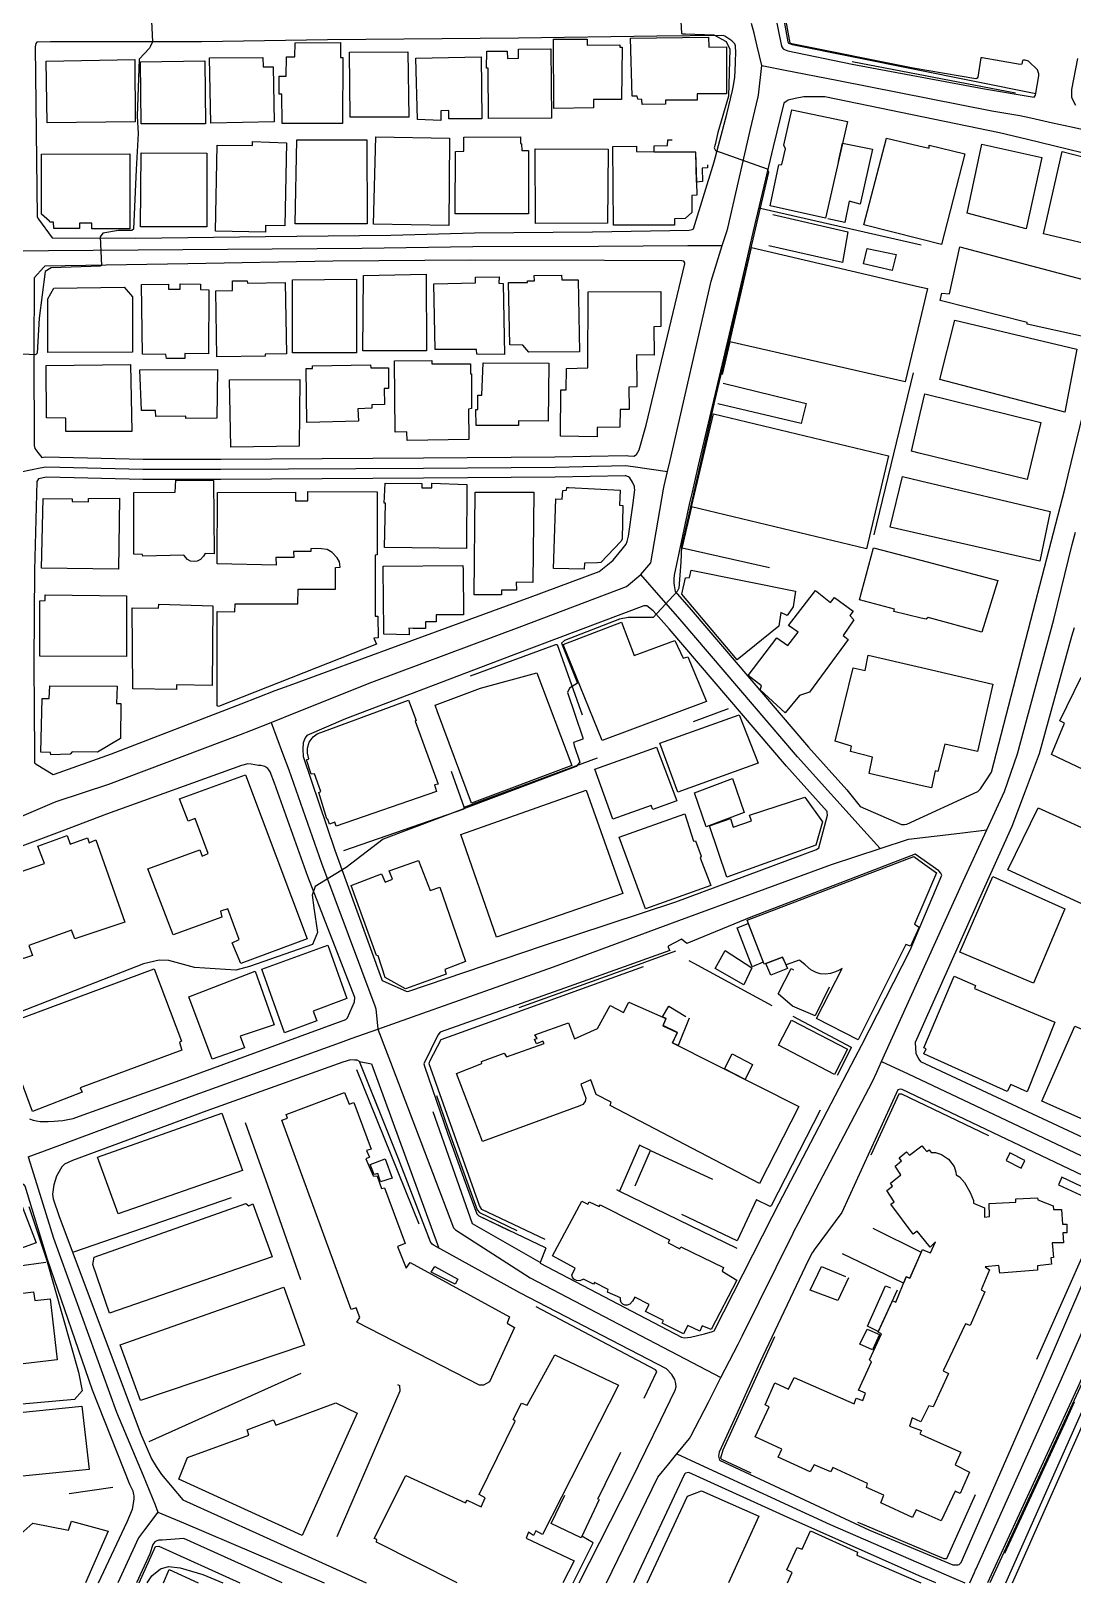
# Model space of a CAD drawing. Header units: millimetres. Extents: x 198785 to 203305, y 542885 to 545889.
# Drawn here: x 200545.4 to 200724.9, y 542885.3 to 543152.6 of the extents above; entities that cross this region are included whole.
import ezdxf

# ---------------------------------------------------------------- set-up
doc = ezdxf.new("R2010")
doc.units = ezdxf.units.MM
for name, pattern in [('FENCE_25K', [54.3, 28.7, -9.2, -16.4]), ('HIDDEN_BULD_25K', [28.8, 18.4, -10.4]), ('HIDDEN_IN_25K', [56.5, 36.5, -20])]:
    doc.linetypes.add(name, pattern=pattern)
for name, color, linetype in [('A0013117', 253, 'Continuous'), ('A0013118', 253, 'Continuous'), ('A0023217', 253, 'Continuous'), ('A0033324', 253, 'Continuous'), ('B0014111', 253, 'Continuous'), ('B0014112', 253, 'Continuous'), ('B0014113', 253, 'Continuous'), ('B0014115', 253, 'Continuous'), ('B0014116', 253, 'Continuous'), ('B0024120', 253, 'Continuous'), ('C0076117', 253, 'Continuous'), ('F0017111', 253, 'Continuous'), ('F0047224', 253, 'Continuous')]:
    doc.layers.add(name, color=color, linetype=linetype)

msp = doc.modelspace()

# ---------------------------------------------------------------- linework, layer by layer
at = {"layer": 'A0013117'}
for points in [[(200672.56, 543160.74), (200674.18, 543152.51), (200674.62, 543150.31), (200674.78, 543149.9), (200674.98, 543149.53), (200675.22, 543149.42), (200675.79, 543149.23), (200686.87, 543146.92), (200709.67, 543142.68), (200718.21, 543141.24)], [(200664.68, 543151.86), (200653.21, 543151.73), (200629.4, 543151.38), (200596.48, 543151.12), (200574.76, 543150.78), (200553.62, 543150.76), (200548.74, 543150.77), (200546.43, 543150.68), (200546.23, 543150.49), (200546.15, 543150.18), (200546.14, 543149.89), (200546.46, 543120.59), (200546.7, 543120.22), (200549.04, 543117.01), (200563.44, 543116.94), (200585.79, 543117.2), (200607.41, 543117.48), (200621.84, 543117.86), (200642.15, 543118.05), (200658.8, 543118.3), (200659.3, 543118.41), (200659.56, 543118.52), (200663.09, 543130.11), (200665.31, 543138.29), (200666.28, 543142.37), (200666.37, 543142.92), (200666.65, 543144.59), (200666.78, 543147.09), (200666.82, 543149.24), (200666.77, 543149.66), (200666.75, 543150.06), (200666.67, 543150.43), (200666.12, 543150.9), (200664.95, 543151.7), (200664.68, 543151.86)], [(200678.56, 543141.3), (200677.03, 543141.02), (200675.86, 543140.72), (200675.5, 543140.48), (200675.09, 543140.21), (200673.28, 543132.67), (200669.79, 543117.89), (200668.5, 543112.4), (200667.1, 543106.47), (200660.37, 543077.79), (200659.29, 543073.16), (200658.86, 543071.35), (200656.24, 543058.89), (200656.14, 543058.23), (200656.16, 543057.52), (200656.19, 543057.1), (200656.37, 543056.06), (200659.13, 543052.92), (200679.34, 543029.27), (200685.95, 543021.93), (200688.25, 543019.04), (200695.4, 543015.97), (200695.91, 543015.97), (200696.29, 543016.02), (200708.51, 543021.63), (200708.99, 543022.09), (200709.44, 543022.75), (200710.04, 543023.62), (200710.91, 543024.98), (200718.06, 543052.69), (200721.18, 543064.65), (200723.54, 543073.73), (200724.12, 543076.13), (200732.54, 543110.85)], [(200735.19, 543129.53), (200723.92, 543132.25), (200717.06, 543133.92), (200712.25, 543135.08), (200682.19, 543141.25), (200680.95, 543141.27), (200678.56, 543141.3)], [(200621.18, 543113.15), (200597.38, 543112.98), (200572.44, 543112.54), (200547.81, 543112.13), (200547.63, 543111.93), (200545.97, 543110.12), (200545.9, 543096.9), (200545.93, 543081.22), (200546.05, 543080.72), (200546.6, 543080), (200547.26, 543079.18), (200547.57, 543079.24), (200547.89, 543079.28), (200564.71, 543078.87), (200578.11, 543078.88), (200613.01, 543079.08), (200635.67, 543079.25), (200647.95, 543079.52), (200648.36, 543079.47), (200649.29, 543079.41), (200649.71, 543079.7), (200650.21, 543080.46), (200651.37, 543084.7), (200658.03, 543112.53), (200658.06, 543112.71), (200657.87, 543113), (200657.56, 543113.02), (200644.19, 543113.07), (200621.18, 543113.15)], [(200548.07, 543075.78), (200546.68, 543075.51), (200546.42, 543075.03), (200546.03, 543059.76), (200545.89, 543043.99), (200545.91, 543042.02), (200545.94, 543037.39), (200546.03, 543026.57), (200546.3, 543026.33), (200549.22, 543024.56), (200549.48, 543024.6), (200559.25, 543028.13), (200581.59, 543036.75), (200587.46, 543039.02), (200589.91, 543039.91), (200608.65, 543046.75), (200631.38, 543055.11), (200643.3, 543059.53), (200644.73, 543060.69), (200645.68, 543061.45), (200647.28, 543063.35), (200647.97, 543064.21), (200648.14, 543064.66), (200648.35, 543065.58), (200649.09, 543070.88), (200649.35, 543073.11), (200649.41, 543073.62), (200649.4, 543073.85), (200649.35, 543074.16), (200649.04, 543074.9), (200648.59, 543075.67), (200648.32, 543075.82), (200647.87, 543076), (200647.75, 543076.02), (200635.72, 543075.75), (200613.03, 543075.58), (200578.12, 543075.38), (200564.67, 543075.37), (200548.07, 543075.78)], [(200650.97, 543053.6), (200628.61, 543045.15), (200599.57, 543034.16), (200592.95, 543031.26), (200592.65, 543030.88), (200592.3, 543030.03), (200592.24, 543028.94), (200592.3, 543027.64), (200597.77, 543011.55), (200605.77, 542989.34), (200605.93, 542989.08), (200606.02, 542989.01), (200610.05, 542987.21), (200610.33, 542987.16), (200633.53, 542995.06), (200656.51, 543002.6), (200680.72, 543011.63), (200681.16, 543011.95), (200682.63, 543017.54), (200682.6, 543018.01), (200682.59, 543018.2), (200675.58, 543025.97), (200655.35, 543049.64), (200652.61, 543052.76), (200651.53, 543053.59), (200650.97, 543053.6)], [(200725.15, 543049.8), (200724.69, 543048.32), (200719.11, 543028.12), (200716.67, 543021.66), (200714.38, 543015.6), (200709.7, 543005.14), (200697.73, 542978.38), (200697.87, 542976.5), (200698.36, 542975.52), (200698.67, 542975.11), (200732.82, 542959.15)], [(200582.75, 543026.37), (200581.66, 543026.13), (200558.43, 543017.71), (200550.7, 543014.79), (200542.01, 543011.51)], [(200545.16, 542965.26), (200545.77, 542965.03), (200546.34, 542964.88), (200547, 542964.8), (200547.49, 542964.77), (200548.35, 542964.77), (200549.37, 542964.82), (200550.11, 542964.88), (200550.87, 542964.98), (200551.46, 542965.06), (200551.74, 542965.13), (200552.69, 542965.28), (200554.41, 542965.91), (200570.49, 542971.69), (200599.62, 542982.37), (200599.91, 542982.62), (200601.12, 542985.42), (200601.2, 542986.13), (200593.08, 543006.99), (200587.34, 543023.06), (200586.6, 543025.04), (200586.4, 543025.34), (200586.18, 543025.58), (200585.67, 543025.92), (200585.47, 543026), (200584.99, 543026.08), (200584.57, 543026.13), (200583.32, 543026.35), (200582.75, 543026.37)], [(200697.73, 543010.82), (200685.51, 543006.14), (200669.4, 542999.97), (200658.41, 542995.46), (200657.49, 542996.18), (200655.17, 542994.98), (200655.17, 542994.75), (200655.48, 542994.23), (200637.34, 542987.73), (200615.89, 542980.18), (200615.47, 542979.64), (200613.11, 542974.7), (200613.22, 542974.3), (200617.21, 542962.6), (200620.43, 542953.7), (200622.19, 542948.88), (200622.57, 542948.52), (200633.97, 542943.11), (200634.11, 542942.95), (200633.13, 542940.52), (200633.15, 542940.41), (200657.46, 542927.67), (200658.01, 542927.55), (200659, 542927.67), (200661.45, 542928.21), (200662.84, 542928.6), (200663.13, 542928.73), (200673.12, 542948.38), (200674.27, 542950.63), (200687.41, 542975.82), (200688.49, 542977.9), (200689.86, 542980.57), (200696.88, 542994.29), (200702.3, 543007.19), (200702.15, 543007.59), (200701.79, 543007.97), (200697.73, 543010.82)], [(200600.47, 542975.42), (200599.1, 542975.01), (200575.68, 542966.65), (200552.54, 542958.08), (200551.2, 542957.43), (200550.74, 542957), (200549.82, 542955.35), (200549.33, 542953.89), (200549.13, 542952.3), (200549.21, 542951.48), (200550.28, 542948.4), (200564.33, 542910.95), (200566.19, 542906.7), (200566.96, 542905.38), (200567.89, 542903.99), (200569.44, 542902.13), (200571.54, 542899.62), (200597.98, 542887.68), (200603.15, 542885.31)], [(200639.86, 542885.31), (200648.8, 542902.95), (200651.32, 542908.12), (200653.91, 542913.42), (200656.39, 542918.49), (200656.55, 542919.09), (200656.51, 542919.58), (200656.42, 542919.91), (200656.34, 542920.35), (200655.82, 542921.23), (200654.89, 542922.2), (200629.63, 542935.27), (200614.86, 542943.41), (200614.49, 542943.68), (200614.21, 542944.07), (200608.71, 542958.36), (200601.99, 542975.12), (200601.61, 542975.33), (200601.14, 542975.37), (200600.47, 542975.42)], [(200695.21, 542970.33), (200694.73, 542970.22), (200685.11, 542949.09), (200680.35, 542942.69), (200680.14, 542942.4), (200680, 542942.15), (200679.29, 542940.86), (200671.47, 542924.35), (200670.66, 542922.64), (200666.87, 542914.23), (200663.99, 542907.84), (200663.86, 542907.17), (200664.01, 542906.44), (200689.88, 542894.4), (200704.23, 542888.4), (200704.66, 542888.4), (200705.16, 542888.42), (200705.33, 542888.48), (200705.67, 542888.81), (200719.77, 542921.11), (200733.03, 542951.94)], [(200732.67, 542952.64), (200695.47, 542970.31), (200695.21, 542970.33)], [(200557.04, 542885.31), (200561.99, 542895.83), (200562.9, 542898.03), (200563.14, 542899.31), (200563.17, 542899.84), (200563.16, 542900.32), (200563.11, 542900.52), (200563.01, 542901.09), (200562.45, 542902.26), (200556, 542918.51), (200548.26, 542941.02), (200544.42, 542953.63), (200544.16, 542953.92), (200543.79, 542954.06), (200543.48, 542954.08)], [(200740.05, 542949.9), (200739.71, 542949.72), (200738.9, 542948.18), (200725.67, 542918.82), (200710.81, 542886.68), (200710.18, 542885.31)], [(200658.73, 542904.32), (200658.17, 542904.2), (200658, 542904.05), (200649.22, 542885.31)], [(200701.28, 542885.31), (200698.84, 542886.34), (200676.31, 542896.34), (200658.73, 542904.32)], [(200588.67, 542885.31), (200571.72, 542892.96), (200568.02, 542892.68), (200567.45, 542892.65), (200567.06, 542892.58), (200566.73, 542892.38), (200566.39, 542891.93), (200565.85, 542890.34), (200563.57, 542885.31)]]:
    msp.add_lwpolyline(points, dxfattribs=at)
at = {"layer": 'A0013118'}
for points in [[(200718.21, 543141.24), (200718.46, 543141.54), (200719.04, 543144.92), (200719.03, 543145.24), (200718.8, 543145.92), (200717.26, 543147.44), (200716.66, 543147.59), (200716.41, 543147.59), (200716.2, 543147.52), (200716.11, 543146.89), (200715.81, 543146.84), (200709.28, 543148.02), (200709.16, 543148.02), (200709.03, 543148), (200708.53, 543144.65), (200708.39, 543144.47), (200708.16, 543144.38), (200697.39, 543146.2), (200676.51, 543150.38), (200676.3, 543150.46), (200676.2, 543150.53), (200675.41, 543154.95)], [(200725.7, 543147.9), (200724.66, 543142.57), (200724.66, 543141.28), (200724.79, 543140.92), (200725.34, 543139.85)]]:
    msp.add_lwpolyline(points, dxfattribs=at)
at = {"layer": 'A0023217'}
for points in [[(200671.34, 543146.67), (200670.52, 543150.01), (200669.97, 543152.22), (200669.56, 543153.91)], [(200664.51, 543115.7), (200665.26, 543118.11), (200665.43, 543118.65), (200669.3, 543135.48), (200670.69, 543141.29), (200670.72, 543141.57), (200671.34, 543146.67)], [(200671.34, 543146.67), (200675.02, 543145.95), (200684.53, 543144.09), (200710.96, 543138.88), (200715.75, 543138.07), (200717.64, 543137.65), (200721.42, 543136.81), (200724.64, 543136.09), (200737.69, 543133.18), (200741.58, 543132.32)], [(200544.05, 543114.78), (200548.43, 543114.81), (200602.4, 543115.23), (200621.51, 543115.5), (200643.17, 543115.56), (200658.57, 543115.66), (200664.51, 543115.7)], [(200655.08, 543076.76), (200655.51, 543078.66), (200662.56, 543109.5), (200663.56, 543112.68), (200664.51, 543115.7)], [(200543.64, 543076.71), (200546.97, 543077.35), (200547.97, 543077.53), (200564.69, 543077.12), (200578.12, 543077.13), (200613.02, 543077.33), (200635.69, 543077.5), (200647.85, 543077.77), (200649.12, 543077.59), (200655.08, 543076.76)], [(200650.46, 543058.99), (200652.21, 543061), (200654.37, 543073.69), (200654.51, 543074.28), (200655.08, 543076.76)], [(200710.09, 543015.04), (200713.13, 543021.65), (200715.36, 543028.13), (200721.61, 543051.24), (200724.81, 543064.2), (200725.33, 543066.3)], [(200586.76, 543033.52), (200591.3, 543035.34), (200604.11, 543040.45), (200629.99, 543050.13), (200648.01, 543056.96), (200650.46, 543058.99)], [(200691.72, 543011.8), (200689.47, 543014.29), (200677.46, 543027.62), (200657.24, 543051.28), (200653.99, 543054.98), (200650.46, 543058.99)], [(200543.81, 543017.38), (200549.44, 543019.78), (200549.92, 543019.94), (200558.84, 543022.92), (200581.49, 543031.42), (200583.26, 543032.13), (200586.76, 543033.52)], [(200586.76, 543033.52), (200588.74, 543028.23), (200589.82, 543025.35), (200595.43, 543009.27), (200604.65, 542984.7), (200604.84, 542984.2), (200605.15, 542980.69)], [(200691.72, 543011.8), (200696.57, 543013.39), (200705.43, 543014.47), (200710.09, 543015.04)], [(200691.94, 542975.13), (200693.55, 542978.7), (200706, 543006.16), (200710.09, 543015.04)], [(200605.15, 542980.69), (200611.13, 542982.8), (200635.43, 542991.4), (200657, 542999.39), (200683.33, 543009.04), (200691.72, 543011.8)], [(200544.93, 542958.7), (200548.8, 542960.14), (200573.08, 542969.17), (200598.71, 542978.41), (200600.56, 542979.06), (200605.15, 542980.69)], [(200605.15, 542980.69), (200606.76, 542976.49), (200607.32, 542975.01), (200614.57, 542956.03), (200618.2, 542946.48), (200618.34, 542946.28), (200618.52, 542946.14), (200631.39, 542937.84), (200659.33, 542923.29), (200664.28, 542920.71)], [(200664.28, 542920.71), (200667.24, 542926.44), (200667.94, 542927.81), (200676.69, 542945.57), (200676.78, 542945.74), (200677.61, 542947.33), (200680.05, 542951.99), (200690.37, 542971.69), (200691.1, 542973.3), (200691.94, 542975.13)], [(200691.94, 542975.13), (200696.51, 542972.98), (200732.59, 542955.97), (200734.5, 542955.16), (200737.68, 542953.8)], [(200544.93, 542958.7), (200546.12, 542954.84), (200549.27, 542944.71), (200560.16, 542914.73), (200564.71, 542903.82), (200566.78, 542898.74), (200567.28, 542897.5)], [(200707.17, 542885.31), (200707.96, 542887.12), (200708.15, 542887.55), (200708.24, 542887.74), (200722.72, 542919.96), (200735.97, 542950.06), (200736.09, 542950.31), (200736.51, 542951.23), (200737.68, 542953.8)], [(200656.69, 542907.54), (200658.87, 542910.21), (200659.06, 542910.57), (200662.1, 542916.47), (200664.28, 542920.71)], [(200644.57, 542885.31), (200653.4, 542903.5), (200655.31, 542905.84), (200656.69, 542907.54)], [(200656.69, 542907.54), (200660.61, 542905.73), (200683.1, 542895.37), (200704.4, 542886.12), (200706.29, 542885.31)], [(200567.28, 542897.5), (200564.95, 542894.44), (200563.92, 542893.09), (200560.34, 542885.31)], [(200567.28, 542897.5), (200571.65, 542895.64), (200595.91, 542885.31)]]:
    msp.add_lwpolyline(points, dxfattribs=at)
at = {"layer": 'A0033324', "linetype": 'HIDDEN_IN_25K', "flags": 128}
for points in [[(200634.11, 542942.95), (200633.13, 542940.52), (200621.47, 542947.18), (200611.47, 542975.51), (200612.37, 542978.57), (200615.89, 542980.18), (200615.47, 542979.64), (200613.11, 542974.7), (200613.22, 542974.3), (200617.21, 542962.6), (200620.43, 542953.7), (200622.19, 542948.88), (200622.57, 542948.52), (200633.97, 542943.11), (200634.11, 542942.95)], [(200604.04, 542974.71), (200615.64, 542942.98), (200614.86, 542943.41), (200614.49, 542943.68), (200614.21, 542944.07), (200608.71, 542958.36), (200601.99, 542975.12), (200604.04, 542974.71)]]:
    msp.add_lwpolyline(points, dxfattribs=at)
at = {"layer": 'B0014111'}
for points in [[(200686.06, 543137.05), (200682.29, 543120.36), (200672.77, 543122.52), (200674.27, 543129.54), (200674.78, 543129.63), (200675.41, 543132.3), (200675.13, 543132.95), (200676.49, 543139.06), (200686.06, 543137.05)], [(200734.37, 543128.62), (200731.02, 543115.06), (200719.84, 543117.71), (200723.07, 543131.87), (200726.63, 543130.97), (200726.52, 543130.65), (200734.37, 543128.62)], [(200727.3, 543109.63), (200726.81, 543106.77), (200728.03, 543106.42), (200726.38, 543100.04), (200717.01, 543102.11), (200717.02, 543102.43), (200702.05, 543106.18), (200702.31, 543107.48), (200703.65, 543107.34), (200705.41, 543115.42), (200727.3, 543109.63)], [(200725.57, 543097.8), (200723.51, 543086.94), (200701.98, 543092.59), (200704.56, 543102.8), (200725.57, 543097.8)], [(200719.4, 543085.18), (200717.05, 543075.35), (200698.63, 543079.87), (200697.09, 543080.25), (200698.6, 543086.72), (200699.39, 543090.11), (200719.4, 543085.18)], [(200720.99, 543069.88), (200719.19, 543061.32), (200698.71, 543065.96), (200693.45, 543067.16), (200695.53, 543075.9), (200698.66, 543075.16), (200720.99, 543069.88)], [(200646.89, 543073.55), (200646.8, 543070.92), (200647.36, 543070.87), (200647.24, 543065.09), (200647.02, 543064.71), (200643.6, 543061.09), (200643.02, 543061.01), (200640.78, 543060.98), (200640.73, 543059.92), (200635.4, 543060.05), (200635.8, 543072.01), (200636.92, 543071.99), (200637.02, 543073.5), (200637.69, 543073.52), (200637.73, 543074.01), (200638.09, 543073.99), (200646.89, 543073.55)], [(200711.97, 543057.95), (200709.23, 543049.1), (200699.95, 543051.57), (200699.62, 543051.29), (200698.79, 543051.49), (200694.07, 543052.63), (200694.16, 543053.05), (200688.14, 543054.63), (200690.54, 543063.61), (200698.73, 543061.45), (200711.97, 543057.95)], [(200560.22, 543039.78), (200560.11, 543036.77), (200560.9, 543036.77), (200560.85, 543030.76), (200556.87, 543028.41), (200552.51, 543028.46), (200552.13, 543028.04), (200548.82, 543027.93), (200548.78, 543028.37), (200547.11, 543028.42), (200547.33, 543037.64), (200548.53, 543037.65), (200548.67, 543039.81), (200560.22, 543039.78)], [(200668.25, 543018), (200661.71, 543015.52), (200659.73, 543021.37), (200666.28, 543023.85), (200668.25, 543018)], [(200681.77, 543016.38), (200680.61, 543012.37), (200665.27, 543006.86), (200662.32, 543015.71), (200665.91, 543017), (200666.39, 543015.48), (200669.55, 543016.57), (200669.18, 543017.57), (200678.7, 543020.65), (200681.77, 543016.38)], [(200738.04, 543010.13), (200732.94, 542999.32), (200713.69, 543008.13), (200718.91, 543018.83), (200738.04, 543010.13)], [(200698.44, 542998.28), (200696.94, 542994.99), (200696.15, 542995.25), (200687.9, 542978.83), (200680.72, 542982.51), (200685.18, 542991.17), (200684.64, 542990.88), (200683.98, 542990.55), (200683.15, 542990.27), (200682.3, 542990.17), (200681.37, 542990.21), (200680.65, 542990.46), (200679.78, 542990.93), (200678.77, 542991.76), (200677.87, 542992.5), (200677.76, 542992.58), (200675.5, 542991.75), (200674.86, 542993.12), (200672.03, 542992.03), (200671.7, 542991.9), (200668.8, 542999.44), (200697.52, 543010.43), (200699.01, 543009.36), (200701.42, 543007.64), (200699.05, 543002.13), (200697.59, 542998.75), (200698.44, 542998.28)], [(200723.49, 543001.41), (200718.1, 542988.64), (200705.44, 542993.97), (200711.11, 543007), (200723.49, 543001.41)], [(200721.79, 542981.9), (200717.05, 542969.92), (200714.2, 542971.14), (200713.59, 542969.96), (200699.24, 542976.44), (200699.61, 542977.3), (200699.2, 542977.47), (200704.48, 542989.81), (200708.13, 542988.21), (200707.97, 542987.67), (200721.79, 542981.9)], [(200686.09, 542977.27), (200683.81, 542972.91), (200674.17, 542977.92), (200676.44, 542982.27), (200686.09, 542977.27)], [(200714.51, 542885.31), (200739.78, 542942.24), (200741.86, 542941.31), (200743.09, 542943.94)]]:
    msp.add_lwpolyline(points, dxfattribs=at)
at = {"layer": 'B0014112'}
for points in [[(200642.32, 543139.4), (200635.47, 543139.29), (200635.4, 543151.21), (200641.23, 543151.21), (200641.25, 543150.2), (200646.86, 543150.21), (200646.86, 543149.86), (200647.24, 543149.86), (200647.14, 543140.84), (200642.3, 543140.81), (200642.32, 543139.4)], [(200665.25, 543149.87), (200665.24, 543141.79), (200660.17, 543141.77), (200660.18, 543140.7), (200654.69, 543140.68), (200654.69, 543140.01), (200650.7, 543139.96), (200650.63, 543140.82), (200649.95, 543140.86), (200649.86, 543141.37), (200648.99, 543141.4), (200648.69, 543151.36), (200662.11, 543151.54), (200662.19, 543149.86), (200665.25, 543149.87)], [(200562.89, 543097.32), (200548.33, 543097.23), (200548.33, 543106.51), (200549.36, 543108.35), (200561.48, 543108.5), (200562.9, 543106.83), (200562.89, 543097.32)], [(200601.48, 543109.87), (200601.49, 543097.17), (200590.48, 543097.2), (200590.48, 543109.78), (200601.48, 543109.87)], [(200562.56, 543095.15), (200562.76, 543083.65), (200551.42, 543083.64), (200551.42, 543085.93), (200548.07, 543086), (200548.04, 543095), (200562.56, 543095.15)], [(200607, 543094.59), (200607, 543091.02), (200606.24, 543091.02), (200606.3, 543088.31), (200604.14, 543088.25), (200604.14, 543087.65), (200601.74, 543087.53), (200601.81, 543085.4), (200592.91, 543085.18), (200592.79, 543094.48), (200593.89, 543094.47), (200593.89, 543094.94), (200603.89, 543095.12), (200603.97, 543094.61), (200607, 543094.59)], [(200621.11, 543095.29), (200621.11, 543093.54), (200621.32, 543093.57), (200621.3, 543087.59), (200620.77, 543087.51), (200620.81, 543082.23), (200610.21, 543082.08), (200610.18, 543083.56), (200608.16, 543083.53), (200608.02, 543095.8), (200614.44, 543095.85), (200614.47, 543095.28), (200621.11, 543095.29)], [(200634.61, 543095.39), (200634.48, 543085.43), (200629.37, 543085.45), (200629.37, 543084.65), (200622.08, 543084.69), (200622.07, 543087.4), (200622.39, 543087.41), (200622.39, 543089.87), (200623.09, 543089.88), (200623.31, 543095.45), (200634.61, 543095.39)], [(200577.44, 543085.91), (200572.07, 543085.86), (200572.07, 543086.25), (200566.89, 543086.23), (200566.86, 543087.28), (200564.44, 543087.28), (200564.15, 543094.25), (200577.52, 543094.34), (200577.44, 543085.91)], [(200591.61, 543081.11), (200579.81, 543080.92), (200579.61, 543092.52), (200591.71, 543092.62), (200591.61, 543081.11)], [(200576.84, 543075.18), (200576.96, 543062.58), (200575.4, 543062.63), (200575.13, 543062.17), (200574.59, 543061.61), (200574.03, 543061.32), (200573.49, 543061.22), (200572.88, 543061.31), (200572.39, 543061.61), (200571.71, 543062.32), (200564.66, 543062.19), (200564.63, 543062.47), (200563.13, 543062.52), (200563.11, 543073.15), (200570.26, 543073.19), (200570.36, 543075.26), (200576.84, 543075.18)], [(200576.71, 543053.63), (200576.61, 543039.9), (200570.46, 543039.99), (200570.48, 543039.19), (200562.92, 543039.34), (200562.83, 543053.26), (200567.39, 543053.18), (200567.43, 543053.87), (200576.71, 543053.63)], [(200594.65, 542982.14), (200589.08, 542980.06), (200585.17, 542991.03), (200596.52, 542995.15), (200599.8, 542985.98), (200594.03, 542983.82), (200594.65, 542982.14)], [(200582.19, 542977.5), (200576.6, 542975.52), (200572.61, 542986.27), (200584.05, 542990.7), (200587.32, 542981.44), (200581.46, 542979.48), (200582.19, 542977.5)]]:
    msp.add_lwpolyline(points, dxfattribs=at)
at = {"layer": 'B0014113'}
for points in [[(200598.73, 543150.62), (200598.72, 543148.07), (200599.15, 543148.07), (200599.05, 543136.69), (200588.68, 543136.7), (200588.62, 543141.74), (200588.15, 543141.74), (200588.17, 543144.83), (200589.39, 543144.85), (200589.44, 543148.15), (200590.86, 543148.15), (200590.9, 543150.59), (200598.73, 543150.62)], [(200587.28, 543136.99), (200576.41, 543136.77), (200576.14, 543147.97), (200585.35, 543148.07), (200585.43, 543146.45), (200587.13, 543146.44), (200587.28, 543136.99)], [(200610.34, 543149.01), (200610.51, 543137.76), (200600.41, 543137.77), (200600.25, 543148.96), (200610.34, 543149.01)], [(200622.96, 543148.15), (200623.07, 543137.51), (200617.39, 543137.51), (200617.38, 543138.92), (200616.02, 543138.87), (200616.03, 543137.21), (200612.01, 543137.36), (200611.7, 543147.92), (200622.96, 543148.15)], [(200634.99, 543149.56), (200635.06, 543137.63), (200624.21, 543137.53), (200624.14, 543146.24), (200623.86, 543146.24), (200623.94, 543149.17), (200627.45, 543149.17), (200627.47, 543147.89), (200629.41, 543147.96), (200629.42, 543149.49), (200634.99, 543149.56)], [(200563.37, 543136.99), (200548.2, 543136.82), (200548.02, 543147.43), (200563.3, 543147.71), (200563.37, 543136.99)], [(200575.38, 543147.46), (200575.44, 543136.65), (200564.37, 543136.6), (200564.24, 543147.32), (200575.38, 543147.46)], [(200589.43, 543133.37), (200589.13, 543119.07), (200585.81, 543119.09), (200585.8, 543117.95), (200577.19, 543118.12), (200577.48, 543132.94), (200583.55, 543132.89), (200583.54, 543133.56), (200589.43, 543133.37)], [(200603.29, 543133.86), (200603.34, 543119.43), (200590.93, 543119.41), (200591.23, 543133.88), (200603.29, 543133.86)], [(200617.49, 543134.18), (200617.39, 543119.1), (200604.42, 543119.35), (200604.83, 543134.37), (200617.49, 543134.18)], [(200631.09, 543132.06), (200631.09, 543121.14), (200618.49, 543121.15), (200618.51, 543131.89), (200619.95, 543131.9), (200619.95, 543134.36), (200629.74, 543134.37), (200629.75, 543133.26), (200629.9, 543133.18), (200629.95, 543132.06), (200631.09, 543132.06)], [(200644.86, 543132.24), (200644.75, 543119.51), (200632.33, 543119.46), (200632.24, 543132.31), (200644.86, 543132.24)], [(200656.25, 543120.28), (200656.27, 543119.17), (200645.74, 543119.18), (200645.66, 543132.71), (200649.71, 543132.77), (200649.7, 543131.84), (200652.77, 543131.8), (200659.91, 543131.73), (200660.07, 543126.6), (200660.14, 543124.32), (200659.28, 543124.31), (200659.27, 543121.36), (200658.13, 543120.3), (200656.25, 543120.28)], [(200698.35, 543132.83), (200700.12, 543132.41), (200700.15, 543132.93), (200706.27, 543131.44), (200702.27, 543115.82), (200698.44, 543116.8), (200688.88, 543119.26), (200692.77, 543134.17), (200698.35, 543132.83)], [(200719.58, 543130.83), (200716.84, 543118.54), (200706.67, 543121.26), (200709.22, 543133.15), (200719.58, 543130.83)], [(200562.42, 543131.48), (200562.43, 543118.57), (200555.91, 543118.56), (200555.86, 543119.51), (200553.77, 543119.51), (200553.76, 543118.59), (200549.33, 543118.62), (200549.3, 543119.71), (200548.65, 543119.71), (200548.59, 543119.89), (200547.22, 543121.05), (200547.21, 543131.43), (200562.42, 543131.48)], [(200575.7, 543131.57), (200575.72, 543118.89), (200564.29, 543118.87), (200564.41, 543131.66), (200575.7, 543131.57)], [(200613.46, 543110.71), (200613.57, 543097.51), (200602.6, 543097.53), (200602.68, 543110.53), (200613.46, 543110.71)], [(200636.8, 543110.59), (200636.86, 543109.77), (200639.68, 543109.78), (200639.88, 543097.34), (200631.2, 543097.32), (200630.16, 543098.5), (200627.9, 543098.56), (200627.68, 543109.29), (200630.95, 543109.29), (200630.96, 543109.58), (200632.17, 543109.57), (200632.12, 543110.48), (200636.8, 543110.59)], [(200574.59, 543109.01), (200574.63, 543108.07), (200576.06, 543108.03), (200575.96, 543097.03), (200571.91, 543097.07), (200571.89, 543096.22), (200568.75, 543096.2), (200568.65, 543096.91), (200564.63, 543096.98), (200564.45, 543108.94), (200569.09, 543109.02), (200569.12, 543108.14), (200571.11, 543108.14), (200571.12, 543109.08), (200574.59, 543109.01)], [(200582.66, 543109.58), (200582.68, 543109.21), (200589.2, 543109.28), (200589.44, 543097.02), (200585.73, 543096.96), (200585.73, 543096.59), (200577.42, 543096.51), (200577.27, 543107.84), (200580.11, 543107.93), (200580.14, 543109.58), (200582.66, 543109.58)], [(200626.76, 543109.1), (200626.97, 543096.92), (200622.19, 543096.94), (200622.15, 543097.76), (200615.05, 543097.75), (200614.83, 543109.08), (200622, 543109.22), (200621.98, 543110.19), (200626.07, 543110.25), (200626.02, 543109.2), (200626.76, 543109.1)], [(200612.72, 543073.91), (200614.46, 543073.91), (200614.48, 543074.76), (200620.5, 543074.51), (200620.43, 543063.49), (200606.31, 543063.68), (200606.45, 543071.27), (200606.23, 543071.28), (200606.43, 543074.72), (200612.72, 543074.66), (200612.72, 543073.91)], [(200632.04, 543073.21), (200631.88, 543057.65), (200628.98, 543057.66), (200629.04, 543056.31), (200626.48, 543056.28), (200626.48, 543055.51), (200621.75, 543055.53), (200621.93, 543073.19), (200632.04, 543073.21)], [(200552.51, 543071.55), (200555.32, 543071.54), (200555.33, 543072.09), (200560.67, 543072.13), (200560.48, 543059.94), (200547.19, 543060.09), (200547.48, 543072.12), (200552.49, 543072.04), (200552.51, 543071.55)], [(200619.84, 543059.79), (200619.91, 543052.06), (200615.21, 543052.06), (200615.23, 543050.88), (200613.38, 543050.87), (200613.37, 543050.58), (200613.35, 543049.7), (200611.25, 543049.73), (200610.52, 543049.74), (200610.53, 543049.35), (200610.53, 543048.62), (200606.21, 543048.7), (200606.2, 543049.42), (200606.08, 543059.96), (200606.08, 543060.42), (200619.83, 543060.53), (200619.84, 543059.79)], [(200676.73, 543053.44), (200675.69, 543051.96), (200674.59, 543052.47), (200674.24, 543050.09), (200667.09, 543044.3), (200657.52, 543055.63), (200658.15, 543058.42), (200658.86, 543058.47), (200659.14, 543059.76), (200677.1, 543056.16), (200676.73, 543053.44)], [(200561.84, 543055.33), (200561.88, 543044.89), (200546.93, 543044.94), (200546.93, 543054.48), (200547.85, 543054.5), (200547.87, 543055.49), (200561.84, 543055.33)], [(200680.58, 543056.25), (200683.12, 543054.2), (200683.83, 543055.07), (200687.04, 543052.68), (200686.5, 543051.92), (200687.17, 543051.22), (200685.31, 543048.5), (200686.19, 543047.81), (200679.52, 543038.73), (200677.83, 543038.17), (200675.34, 543035.18), (200671.03, 543039.13), (200671.24, 543039.82), (200668.98, 543041.6), (200673.91, 543048.09), (200675.78, 543046.75), (200677.6, 543049.09), (200675.93, 543050.23), (200680.58, 543056.25)], [(200647.11, 543050.82), (200649.32, 543045.07), (200656.33, 543047.63), (200657.76, 543044.57), (200658.58, 543044.81), (200661.78, 543037.14), (200643.8, 543030.39), (200637.06, 543046.93), (200647.11, 543050.82)], [(200638.59, 543026.09), (200621.3, 543019.64), (200615.43, 543035.37), (200615.01, 543036.48), (200619.18, 543038.06), (200622.84, 543039.45), (200632.56, 543042.04), (200638.59, 543026.09)], [(200763.79, 543022.21), (200759.7, 543012.89), (200758.82, 543013.21), (200758.16, 543011.88), (200757.91, 543012.06), (200757.45, 543010.84), (200721.21, 543028), (200723.47, 543033.39), (200722.65, 543033.8), (200726.36, 543041.33), (200763.83, 543023.52), (200763.23, 543022.43), (200763.79, 543022.21)], [(200611.58, 543033.75), (200615.53, 543022.92), (200614.9, 543022.75), (200615.27, 543021.64), (200597.99, 543015.66), (200597.77, 543016.33), (200596.82, 543016), (200596.57, 543016.78), (200596.36, 543016.92), (200595, 543021.48), (200595.34, 543021.6), (200594.27, 543024.69), (200593.7, 543024.64), (200592.88, 543027.07), (200593.28, 543027.25), (200593.05, 543028.23), (200593.02, 543029.09), (200593.33, 543030.12), (200594.01, 543031.07), (200594.73, 543031.58), (200610.42, 543037.35), (200611.79, 543033.83), (200611.58, 543033.75)], [(200670.67, 543026.5), (200656.83, 543021.51), (200653.74, 543029.95), (200667.4, 543034.85), (200670.67, 543026.5)], [(200656.66, 543020.04), (200652.56, 543018.5), (200652.23, 543019.22), (200645.64, 543016.86), (200642.52, 543025.46), (200653.16, 543029.29), (200656.66, 543020.04)], [(200647.34, 543004.05), (200625.63, 542996.53), (200619.43, 543014.25), (200641.07, 543021.87), (200647.34, 543004.05)], [(200658.03, 543017.8), (200659.55, 543013.05), (200659.91, 543013.14), (200660.87, 543010.5), (200660.71, 543010.18), (200662.52, 543005.42), (200651.25, 543001.43), (200646.76, 543013.74), (200658.03, 543017.8)], [(200551.64, 543014.04), (200552.16, 543012.57), (200555.12, 543013.65), (200555.43, 543012.79), (200556.55, 543013.28), (200561.57, 542999.15), (200552.96, 542996.26), (200552.38, 542997.72), (200545.05, 542995.1), (200545.64, 542993.4), (200536.79, 542990.5), (200531.69, 543004.5), (200533.02, 543005.06), (200532.79, 543005.72), (200535.72, 543006.85), (200535.21, 543008.21), (200540.75, 543010.21), (200541.9, 543007.24), (200547.7, 543009.22), (200546.56, 543012.22), (200551.64, 543014.04)], [(200612.18, 543009.74), (200614.15, 543004.6), (200615.85, 543005.13), (200620.27, 542992.33), (200616.68, 542990.99), (200616.95, 542990.19), (200609.93, 542987.64), (200606.43, 542989.61), (200605.2, 542993.31), (200604.9, 542993.39), (200600.58, 543005.43), (200605.81, 543007.45), (200606.44, 543006.01), (200607.71, 543006.55), (200607.09, 543007.94), (200612.18, 543009.74)], [(200554.2, 542969.86), (200545.66, 542966.49), (200540.22, 542981.29), (200566.61, 542991.09), (200571.33, 542978.61), (200570.96, 542978.41), (200571.41, 542977.05), (200553.9, 542970.56), (200554.2, 542969.86)], [(200730.26, 542977.75), (200732.17, 542976.89), (200732.37, 542977.63), (200740.86, 542973.69), (200735.79, 542962.2), (200734.42, 542961.7), (200719.54, 542968.27), (200725.26, 542981.23), (200730.72, 542978.91), (200730.26, 542977.75)], [(200581.86, 542956.35), (200560.4, 542948.9), (200556.87, 542958.65), (200578.29, 542966.23), (200581.86, 542956.35)], [(200539.72, 542952.54), (200543.69, 542950.62), (200546.28, 542943.9), (200536.43, 542940.33), (200534.41, 542945.33), (200534.14, 542945.23), (200532.23, 542949.99), (200535.42, 542951.4), (200535.67, 542950.97), (200539.72, 542952.54)], [(200582.44, 542950.66), (200582.94, 542950.27), (200583.65, 542950.59), (200586.96, 542941.46), (200558.91, 542931.77), (200556.04, 542940.13), (200556.28, 542941.42), (200582.44, 542950.66)], [(200640.3, 542951.08), (200641.34, 542950.57), (200641.57, 542950.96), (200643.28, 542950.13), (200643.48, 542950.43), (200655.38, 542944.41), (200655.17, 542943.87), (200657.17, 542942.87), (200657.38, 542943.19), (200664.69, 542939.62), (200664.46, 542939.03), (200667.03, 542937.47), (200662.6, 542928.94), (200661.06, 542929.62), (200660.61, 542928.66), (200658.59, 542929.65), (200657.81, 542928.21), (200654.16, 542930.06), (200654.36, 542930.52), (200651.3, 542932.07), (200651.89, 542933.28), (200649.43, 542934.52), (200649.04, 542933.86), (200648.57, 542933.34), (200648.09, 542933.18), (200647.72, 542933.18), (200647.34, 542933.34), (200647.1, 542933.62), (200646.99, 542934.01), (200646.98, 542934.39), (200644.73, 542935.42), (200644.84, 542935.84), (200642.47, 542937.07), (200642.34, 542936.79), (200640.57, 542937.66), (200639.95, 542937.37), (200639.38, 542937.39), (200638.94, 542937.64), (200638.71, 542937.95), (200638.57, 542938.34), (200639.13, 542939.53), (200635.25, 542941.64), (200640.3, 542951.08)], [(200545.85, 542935.43), (200546.07, 542933.96), (200548.69, 542934.25), (200549.89, 542923.73), (200517.05, 542919.9), (200516.01, 542930.57), (200519.76, 542930.89), (200519.66, 542932.22), (200545.85, 542935.43)], [(200592.51, 542926.28), (200564.25, 542916.75), (200560.78, 542926.32), (200588.96, 542936.24), (200592.51, 542926.28)], [(200555.41, 542904.86), (200520.25, 542901.33), (200519.27, 542912.18), (200554.18, 542915.73), (200555.41, 542904.86)], [(200601.57, 542914.55), (200592.12, 542893.49), (200570.89, 542903.2), (200572.39, 542906.89), (200582.94, 542910.79), (200582.62, 542911.66), (200587.19, 542913.39), (200587.57, 542912.49), (200597.93, 542916.33), (200601.57, 542914.55)], [(200651.55, 542885.31), (200658.51, 542900.26), (200660.9, 542901.18), (200670.82, 542896.82)], [(200670.82, 542896.82), (200665.57, 542885.31)], [(200541.3, 542885.31), (200539.46, 542885.8), (200541.38, 542893.55), (200543.15, 542893.31), (200545.7, 542895.63), (200551.87, 542894.42), (200552.38, 542895.93)], [(200552.38, 542895.93), (200558.71, 542894.22), (200554.81, 542885.31)], [(200675.75, 542885.31), (200676.54, 542887.1), (200675.6, 542887.59), (200677.41, 542891.44), (200678.26, 542891.1), (200679.69, 542894.27)], [(200679.69, 542894.27), (200687.82, 542890.61), (200687.7, 542890.12), (200698.72, 542885.31)]]:
    msp.add_lwpolyline(points, dxfattribs=at)
at = {"layer": 'B0014115'}
for points in [[(200698.51, 543102.68), (200695.99, 543092.17), (200665.82, 543099.1), (200669.56, 543115.34), (200698.48, 543108.58), (200699.85, 543108.26), (200698.51, 543102.68)], [(200652.69, 543101.65), (200652.76, 543096.78), (200649.7, 543096.85), (200649.78, 543091.32), (200648.43, 543091.25), (200648.46, 543087.44), (200646.89, 543087.42), (200646.87, 543084.39), (200642.94, 543084.35), (200642.93, 543082.74), (200636.6, 543082.84), (200636.69, 543090.82), (200637.61, 543090.81), (200637.67, 543094.49), (200641.33, 543094.59), (200641.37, 543107.69), (200653.89, 543107.75), (200653.93, 543101.71), (200652.69, 543101.65)], [(200693.13, 543079.45), (200689.37, 543063.44), (200659.19, 543070.67), (200662.98, 543086.7), (200693.13, 543079.45)], [(200605.04, 543073.23), (200605.04, 543062.37), (200604.7, 543062.34), (200604.7, 543051.84), (200605.14, 543051.83), (200605.2, 543048.11), (200604.49, 543048.06), (200604.92, 543047.03), (200577.71, 543036.27), (200577.5, 543036.37), (200577.5, 543052.61), (200580.51, 543052.56), (200580.55, 543053.98), (200591.38, 543053.97), (200591.42, 543056.45), (200597.84, 543056.45), (200597.87, 543060.2), (200598.68, 543060.28), (200598.54, 543061.19), (200598.13, 543061.89), (200597.31, 543062.79), (200596.4, 543063.3), (200595.45, 543063.44), (200594.53, 543063.5), (200593.61, 543063.4), (200593.59, 543062.95), (200590.65, 543062.98), (200590.66, 543061.91), (200587.59, 543061.95), (200587.63, 543060.61), (200577.46, 543060.83), (200577.54, 543073.13), (200590.98, 543073.21), (200590.99, 543071.72), (200593.07, 543071.72), (200593.11, 543073.28), (200605.04, 543073.23)], [(200698.83, 543042.97), (200711.1, 543040.13), (200708.48, 543028.53), (200702.85, 543029.79), (200701.61, 543025.1), (200701.2, 543025.16), (200700.52, 543022.24), (200698.94, 543022.6), (200689.78, 543024.7), (200690.41, 543027.55), (200686.62, 543028.54), (200686.78, 543029.42), (200683.94, 543030.27), (200687.03, 543042.93), (200689.09, 543042.46), (200689.64, 543045.09), (200698.83, 543042.97)], [(200582.35, 543024.5), (200592.97, 542996.25), (200581.53, 542991.98), (200580.07, 542995.58), (200581.28, 542996.14), (200579.33, 543001.44), (200578.04, 543000.99), (200578.3, 542999.98), (200569.87, 542996.92), (200565.55, 543008.33), (200574.47, 543011.6), (200574.88, 543010.5), (200575.95, 543010.95), (200573.71, 543016.96), (200572.47, 543016.52), (200571.01, 543020.37), (200582.35, 543024.5)], [(200648.42, 542985.37), (200654.78, 542982.51), (200654.26, 542981.29), (200656.75, 542980.09), (200655.91, 542978.35), (200677.68, 542967.36), (200670.9, 542954.09), (200645.19, 542967.56), (200645.36, 542968.14), (200642.78, 542969.46), (200641.86, 542971.96), (200640.14, 542971.2), (200641, 542968.79), (200640.88, 542968.26), (200640.48, 542967.74), (200639.96, 542967.47), (200623.17, 542961.36), (200618.72, 542973.08), (200623.1, 542974.76), (200622.99, 542975.12), (200626.91, 542976.57), (200627.33, 542975.92), (200633.8, 542978.21), (200633.58, 542978.61), (200632.49, 542978.18), (200632.17, 542978.97), (200632.63, 542979.1), (200632.23, 542979.74), (200638, 542981.81), (200639.05, 542979.04), (200643.03, 542980.79), (200645.16, 542984.74), (200647.49, 542983.54), (200648.42, 542985.37)], [(200599.43, 542969.79), (200600.22, 542967.75), (200601.04, 542968.08), (200603.99, 542960.04), (200603.23, 542959.78), (200603.72, 542958.63), (200603.11, 542958.38), (200604.35, 542955.41), (200605.04, 542955.4), (200605.77, 542953.22), (200606.31, 542953.37), (200609.88, 542943.79), (200608.54, 542943.24), (200610.05, 542939.55), (200610.7, 542940.53), (200627.85, 542931.13), (200627.42, 542930.04), (200628.7, 542929.31), (200624.39, 542919.94), (200623.34, 542919.39), (200622.67, 542919.38), (200601.54, 542930.24), (200602.08, 542931.03), (200601.45, 542932.67), (200600.58, 542932.38), (200588.63, 542965.03), (200589.59, 542965.36), (200589.38, 542965.97), (200599.43, 542969.79)], [(200699.27, 542960.14), (200699.72, 542959.63), (200700.12, 542959.9), (200700.5, 542959.45), (200701.26, 542959.44), (200702.28, 542959.09), (200703.46, 542958.29), (200704.43, 542957.02), (200704.73, 542956.06), (200704.77, 542955.63), (200705.35, 542955.27), (200706.21, 542954.3), (200707.21, 542952.54), (200707.76, 542951.21), (200707.8, 542950.73), (200709.67, 542949.91), (200709.69, 542948.33), (200710.55, 542948.4), (200710.46, 542950.64), (200715.06, 542950.91), (200715.06, 542951.47), (200718.81, 542951.63), (200718.89, 542951.3), (200721.48, 542950.26), (200721.58, 542949.62), (200722.95, 542949.63), (200723.1, 542947.1), (200723.87, 542947.1), (200723.89, 542945.63), (200723.2, 542945.63), (200723.26, 542943.9), (200721.33, 542943.88), (200721.54, 542941.36), (200721.11, 542941.33), (200721.21, 542940.19), (200718.79, 542939.92), (200718.83, 542939.21), (200712.31, 542938.69), (200712.17, 542939.97), (200709.8, 542939.75), (200710.53, 542939.23), (200709.11, 542935.8), (200709.74, 542935.44), (200707.21, 542929.64), (200706.41, 542929.95), (200702.53, 542921.84), (200703.47, 542921.4), (200700.84, 542915.62), (200700.07, 542915.84), (200699.51, 542914.67), (200698.73, 542913.06), (200697.23, 542913.73), (200696.78, 542912.31), (200698.8, 542911.56), (200698.53, 542910.98), (200699.53, 542910.53), (200705.6, 542907.81), (200704.63, 542905.63), (200707.11, 542904.41), (200705.47, 542900.72), (200704.63, 542901.09), (200702.23, 542895.99), (200699.61, 542897.14), (200697.93, 542897.88), (200697.29, 542896.59), (200691.84, 542899.12), (200692.33, 542900.42), (200689.32, 542901.74), (200689.54, 542902.42), (200683.56, 542905.19), (200683.21, 542904.45), (200680.33, 542905.64), (200679.67, 542904.43), (200674.11, 542906.97), (200674.78, 542908.37), (200670.18, 542910.5), (200672.56, 542915.65), (200671.87, 542916.01), (200673.53, 542919.75), (200675.92, 542918.71), (200676.88, 542920.72), (200687.25, 542916.18), (200687.56, 542917.14), (200688.72, 542916.75), (200689.2, 542917.98), (200687.97, 542918.51), (200690.22, 542923.41), (200689.87, 542923.76), (200691.95, 542928.23), (200691.34, 542928.53), (200693.81, 542933.88), (200694.4, 542933.65), (200696.19, 542938.03), (200696.84, 542937.8), (200698.99, 542942.74), (200699.36, 542942.58), (200700.4, 542942.14), (200701.21, 542944.04), (200700.31, 542943.16), (200699.35, 542944.33), (200698.06, 542945.91), (200697.39, 542945.38), (200693.55, 542950.53), (200694.1, 542950.98), (200692.83, 542952.9), (200693.81, 542953.67), (200693.5, 542954.19), (200695.27, 542955.63), (200694.3, 542957.12), (200695.38, 542958), (200694.97, 542958.55), (200696.23, 542959.54), (200696.74, 542958.97), (200698.87, 542960.6), (200699.27, 542960.14)], [(200618.85, 542885.31), (200604.9, 542892.36), (200604.98, 542892.78), (200604.55, 542892.98), (200609.96, 542903.82), (200620.28, 542899.13), (200620.52, 542899.55), (200622.97, 542898.43), (200623.65, 542899.97), (200622.6, 542900.54), (200628.81, 542913.19), (200628.46, 542913.47), (200629.91, 542916.28), (200630.91, 542915.91), (200635.63, 542924.62), (200646.64, 542919.35)], [(200646.64, 542919.35), (200633.51, 542893.68), (200632.38, 542894.29), (200631.97, 542893.5), (200631.11, 542894.06), (200630.72, 542893.03), (200638.99, 542889.14), (200637.02, 542885.31)]]:
    msp.add_lwpolyline(points, dxfattribs=at)
at = {"layer": 'B0014116', "linetype": 'HIDDEN_BULD_25K', "flags": 128}
for points in [[(200661.09, 543126.67), (200660.07, 543126.6), (200659.93, 543131.76), (200652.77, 543131.81), (200652.79, 543132.85), (200655.08, 543132.88), (200655.12, 543133.86), (200661.85, 543133.95), (200661.98, 543129.07), (200661.06, 543129.01), (200661.09, 543126.67)], [(200690.38, 543132.29), (200688.24, 543122.81), (200686.34, 543123.29), (200685.59, 543119.64), (200682.31, 543120.36), (200685.24, 543133.32), (200690.38, 543132.29)], [(200686.13, 543118.05), (200685.19, 543112.73), (200669.89, 543116.19), (200670.97, 543121.51), (200686.13, 543118.05)], [(200694.46, 543114.13), (200693.79, 543111.35), (200688.82, 543112.51), (200689.47, 543115.15), (200694.46, 543114.13)], [(200671.53, 542992.22), (200669.63, 542991.44), (200667.09, 542998.17), (200668.97, 542998.9), (200671.53, 542992.22)], [(200669.58, 542991.23), (200668.2, 542988.32), (200663.28, 542991.15), (200665, 542994.27), (200669.58, 542991.23)], [(200675.76, 542991.15), (200672.84, 542990), (200672.03, 542992.02), (200674.86, 542993.11), (200675.76, 542991.15)], [(200682.92, 542987.92), (200680.5, 542982.97), (200676.6, 542984.64), (200674.15, 542986.8), (200676.38, 542991.17), (200680.04, 542989.12), (200682.92, 542987.92)], [(200658.79, 542982.56), (200656.9, 542977.87), (200655.94, 542978.36), (200656.77, 542980.1), (200654.29, 542981.3), (200654.81, 542982.52), (200654.18, 542982.8), (200655.29, 542984.63), (200658.79, 542982.56)], [(200669.73, 542974.58), (200668.43, 542972.05), (200664.87, 542973.85), (200666.22, 542976.45), (200669.73, 542974.58)], [(200606.43, 542958.37), (200607.61, 542955.03), (200605.63, 542954.38), (200605.17, 542955.81), (200604.54, 542955.68), (200603.84, 542957.38), (200606.43, 542958.37)], [(200670.37, 542951.35), (200667.08, 542944.23), (200649.08, 542952.77), (200652.15, 542959.78), (200670.37, 542951.35)], [(200698.78, 542942.27), (200696.83, 542937.83), (200696.18, 542938.05), (200695.71, 542936.94), (200684.61, 542942.28), (200687.36, 542947.94), (200698.78, 542942.27)], [(200618.96, 542937.65), (200618.48, 542936.77), (200614.33, 542938.81), (200614.96, 542939.83), (200618.96, 542937.65)], [(200686.23, 542937.86), (200684.4, 542933.94), (200679.62, 542935.76), (200681.58, 542939.79), (200686.23, 542937.86)], [(200694.62, 542935.72), (200691.35, 542928.64), (200689.5, 542929.53), (200692.63, 542936.49), (200694.62, 542935.72)], [(200691.61, 542928.11), (200690.38, 542925.48), (200688.22, 542926.44), (200689.45, 542929.01), (200691.61, 542928.11)], [(200643.27, 542899.66), (200640.17, 542893.08), (200635, 542895.57), (200638.22, 542902.09), (200643.27, 542899.66)]]:
    msp.add_lwpolyline(points, dxfattribs=at)
at = {"layer": 'B0024120', "linetype": 'FENCE_25K', "flags": 128}
for points in [[(200693.59, 543271.37), (200673.76, 543264.62), (200654.98, 543258.46), (200654.96, 543258.08), (200660.32, 543229.92), (200662.83, 543216.01), (200668.53, 543184.89), (200671.03, 543171.05), (200674.9, 543150.83), (200675.37, 543150.07), (200675.59, 543149.92), (200677.56, 543149.28), (200681.45, 543148.42), (200686.44, 543147.44), (200718.31, 543141.36)], [(200670.81, 543122.17), (200702.46, 543114.95), (200702.24, 543113.82), (200688.41, 543056.63), (200657.61, 543063.52), (200659.25, 543070.66)], [(200664.54, 543093.46), (200665.87, 543099.09)], [(200621.13, 543041.53), (200635.82, 543046.94), (200636.04, 543046.94), (200642.99, 543027.41), (200665.57, 543035.94)], [(200599.3, 543011.45), (200620.01, 543018.65), (200620.01, 543018.91), (200613.3, 543038), (200613.22, 543038.43), (200615.4, 543039.15)], [(200620.01, 543018.91), (200642.99, 543027.41)], [(200656.46, 542994.14), (200645.75, 542990.25), (200615.66, 542979.37), (200613.43, 542974.71), (200613.43, 542974.59), (200617.16, 542963.73), (200622.26, 542949.55), (200622.65, 542949.09), (200633.59, 542943.85), (200633.78, 542943.81), (200633.89, 542943.81), (200633.99, 542943.82), (200634.21, 542944), (200640.36, 542955.91), (200646.82, 542952.78), (200667.03, 542943)], [(200673.11, 542984.69), (200659.66, 542992), (200658.82, 542992.44)], [(200676.65, 542982.95), (200686.73, 542977.62), (200686.71, 542977.49), (200684.32, 542972.7)], [(200651.03, 542917.13), (200653.2, 542921.74), (200652.97, 542922.04), (200614.33, 542942.34), (200613.42, 542944.23), (200601.07, 542974.8), (200581.21, 542967.81), (200586.13, 542953.8), (200594.47, 542930.03), (200595.6, 542928.9), (200597.67, 542927.16), (200600.21, 542925.14), (200608.88, 542919.29), (200608.93, 542918.33), (200597.58, 542892.09), (200597.52, 542891.78), (200611.15, 542885.31)], [(200687.81, 542895.79), (200688.26, 542895.6), (200702.68, 542889.54), (200703.18, 542889.54), (200720.32, 542927.49), (200731.33, 542952.27), (200695.43, 542969.51), (200694.94, 542969.51), (200685.84, 542949.85)], [(200681.34, 542966.74), (200672.92, 542950.26), (200672.75, 542950.16), (200670.39, 542951.28)], [(200652.15, 542959.78), (200650.24, 542960.71), (200646.82, 542952.78)], [(200552.8, 542942.35), (200586.13, 542953.8)], [(200828, 542885.31), (200835.68, 542902.65), (200834.07, 542907.16), (200820.74, 542913.2), (200785.7, 542929.13), (200740.27, 542949.31), (200740.05, 542949.3), (200739.95, 542949.2), (200738.85, 542946.83), (200723.44, 542912.72), (200710.78, 542885.31)], [(200547.96, 542940.51), (200515.61, 542936.09), (200514.45, 542935.94), (200517.66, 542895.93), (200559.53, 542901.78)], [(200673.49, 542927.71), (200664.57, 542908.19), (200664.22, 542906.82), (200664.35, 542906.63), (200688.26, 542895.6)], [(200565.79, 542909.65), (200600.21, 542925.14)], [(200643.08, 542899.75), (200647.04, 542907.83)], [(200564.05, 542885.31), (200566.86, 542891.6), (200567.44, 542891.62), (200581.38, 542885.31)], [(200638.82, 542885.31), (200642.27, 542892.19), (200640.3, 542893.36)], [(200568.21, 542885.31), (200569.2, 542887.6), (200574.21, 542885.31)]]:
    msp.add_lwpolyline(points, dxfattribs=at)
at = {"layer": 'C0076117'}
for points in [[(200664.68, 543091.97), (200678.98, 543088.46), (200678.09, 543085.01), (200663.74, 543088.4)], [(200714.05, 542959.38), (200713.43, 542958.05), (200716.01, 542956.74), (200716.63, 542958.05), (200714.05, 542959.38)], [(200723.03, 542955.18), (200722.44, 542953.9), (200726.93, 542951.81), (200727.57, 542953.01), (200723.03, 542955.18)]]:
    msp.add_lwpolyline(points, dxfattribs=at)
at = {"layer": 'F0017111'}
for points, elevation in [([(200657.3, 543155.37), (200657.47, 543152.21), (200657.67, 543152.12), (200658.14, 543152.12), (200663.06, 543151.95), (200665.17, 543150.83), (200665.79, 543149.47), (200665.57, 543141.39), (200663.76, 543135.11), (200663.25, 543133.08), (200663.1, 543132.5), (200663.36, 543132.05), (200672.25, 543128.85), (200672.45, 543128.28), (200668.25, 543110.4), (200663.15, 543088.86), (200657.47, 543063.81), (200657.35, 543061.13), (200657.03, 543056.64), (200656.71, 543056.08), (200652.6, 543051.59), (200648.28, 543051.59), (200646.8, 543051.3), (200637.3, 543047.64), (200636.79, 543047.2), (200639.54, 543040.31), (200638.17, 543039.41), (200637.85, 543038.67), (200640.49, 543030.87), (200640.46, 543030.65), (200638.88, 543030.06), (200638.97, 543029.54), (200639.97, 543026.69), (200639.32, 543025.91), (200606.09, 543013.41), (200599.69, 543008.54), (200594.34, 543005.24), (200593.83, 543003.78), (200594.12, 543001.58), (200594.78, 542997.35), (200593.9, 542995.3), (200583.06, 542991.49), (200580.72, 542990.83), (200573.55, 542991.34), (200569.17, 542992.51), (200567.49, 542992.59), (200564.79, 542991.93), (200539.85, 542982.27)], 30), ([(200566.11, 543155.49), (200566.32, 543150.77), (200566, 543150.03), (200565.81, 543149.64), (200564.03, 543147.74), (200563.68, 543137.92), (200563.85, 543134.96), (200563.51, 543128.78), (200563.07, 543118.48), (200562.79, 543118.24), (200560.46, 543118.24), (200557.76, 543117.8), (200557.33, 543117.15), (200557.54, 543112.22), (200557.32, 543112.1), (200555.76, 543112.08), (200548.86, 543111.85), (200547.85, 543111.21), (200546.81, 543103.16), (200546.44, 543097.11), (200546.16, 543096.83), (200541.77, 543097.08)], 40), ([(200545.02, 542950.17), (200548.08, 542941.02), (200553.6, 542921.64), (200554.23, 542918.41), (200552.89, 542916.89), (200519.36, 542913.92)], 30), ([(200713.34, 542885.31), (200740.46, 542946.31)], 30), ([(200565.4, 542885.31), (200566.23, 542886.53), (200567.7, 542887.76), (200569.08, 542888.17), (200571.1, 542887.93), (200574.99, 542886.74), (200578.47, 542885.31)], 30)]:
    msp.add_lwpolyline(points, dxfattribs=dict(at, elevation=elevation))
at = {"layer": 'F0047224'}
for points in [[(200669.91, 543182.77), (200670.58, 543179.07), (200672.38, 543169.44), (200675.81, 543150.78), (200675.91, 543150.51), (200676.57, 543150.29), (200718.52, 543141.88)], [(200633.97, 542944.47), (200623.05, 542949.65), (200622.7, 542950.31), (200613.99, 542974.7), (200614.12, 542975.2), (200616.09, 542978.94), (200650.94, 542991.5)], [(200783.82, 542930.19), (200772.1, 542935.42), (200740.19, 542949.49), (200739.86, 542949.19), (200739.01, 542947.41), (200725.84, 542918.28), (200710.59, 542885.31)]]:
    msp.add_lwpolyline(points, dxfattribs=at)

doc.saveas('drawing.dxf')
